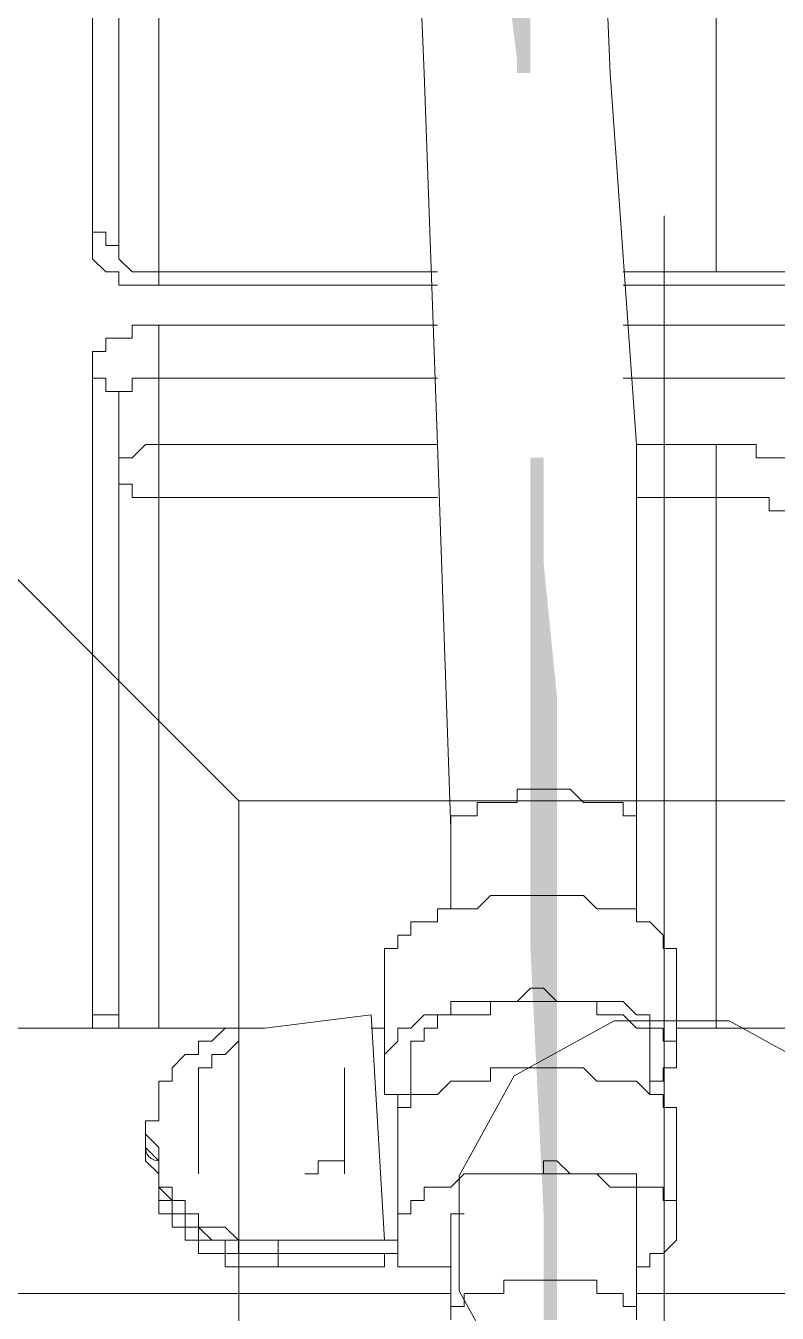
# Model space of a CAD drawing. Header units: millimetres. Extents: x 25083 to 52777, y 24772 to 45779.
# Drawn here: x 49269.44 to 49290.47, y 36919.01 to 36955.05 of the extents above; entities that cross this region are included whole.
import ezdxf

# ---------------------------------------------------------------- set-up
doc = ezdxf.new("R2010")
doc.units = ezdxf.units.MM
doc.layers.add('小车', color=7, linetype='Continuous')
doc.styles.get("Standard").update_dxf_attribs({"font": ''})
doc.styles.get('Standard').set_extended_font_data('SimSun')
doc.dimstyles.new('15', dxfattribs={"dimtxt": 15, "dimasz": 10, "dimexe": 2, "dimexo": 1, "dimgap": 1, "dimtad": 1, "dimdsep": 46, "dimtxsty": 'Standard', "dimcen": 2.5, "dimadec": 0, "dimazin": 0, "dimtfac": 1, "dimtmove": 2, "dimatfit": 3, "dimfxl": 1, "dimtolj": 1, "dimarcsym": 0})

# ---------------------------------------------------------------- blocks, each defined once
blk = doc.blocks.new('zw$D2F4')
h = blk.add_hatch(color=7)
edge = h.paths.add_edge_path(flags=0)
edge.add_spline(control_points=[(394.383, 1052.06), (394.383, 1052.06), (394.383, 1055.774), (394.383, 1055.774), (394.383, 1055.774), (394.012, 1059.487), (394.012, 1059.487), (394.012, 1059.487), (394.012, 1062.458), (394.012, 1062.458), (394.012, 1062.458), (393.641, 1062.458), (393.641, 1062.458), (393.641, 1062.458), (393.641, 1052.06), (393.641, 1052.06), (393.641, 1052.06), (394.383, 1052.06), (394.383, 1052.06), (394.383, 1052.06), (394.383, 1052.06), (394.383, 1052.06)], knot_values=[0, 0, 0, 0, 1, 1, 1, 2, 2, 2, 3, 3, 3, 4, 4, 4, 5, 5, 5, 6, 6, 6, 7, 7, 7, 7], degree=3, periodic=0)
edge = h.paths.add_edge_path(flags=0)
edge.add_spline(control_points=[(393.641, 1073.227), (393.641, 1073.227), (393.641, 1076.57), (393.641, 1076.57), (393.641, 1076.57), (393.269, 1081.769), (393.269, 1081.769), (393.269, 1081.769), (392.526, 1091.424), (392.526, 1091.424), (392.526, 1091.424), (392.526, 1095.509), (392.526, 1095.509), (392.526, 1095.509), (392.155, 1098.851), (392.155, 1098.851), (392.155, 1098.851), (392.155, 1101.079), (392.155, 1101.079), (392.155, 1101.079), (391.784, 1101.079), (391.784, 1101.079), (391.784, 1101.079), (391.784, 1095.509), (391.784, 1095.509), (391.784, 1095.509), (392.526, 1086.596), (392.526, 1086.596), (392.526, 1086.596), (392.526, 1081.769), (392.526, 1081.769), (392.526, 1081.769), (392.898, 1076.57), (392.898, 1076.57), (392.898, 1076.57), (393.269, 1073.599), (393.269, 1073.599), (393.269, 1073.599), (393.269, 1073.227), (393.269, 1073.227), (393.269, 1073.227), (393.641, 1073.227), (393.641, 1073.227), (393.641, 1073.227), (393.641, 1073.227), (393.641, 1073.227)], knot_values=[0, 0, 0, 0, 1, 1, 1, 2, 2, 2, 3, 3, 3, 4, 4, 4, 5, 5, 5, 6, 6, 6, 7, 7, 7, 8, 8, 8, 9, 9, 9, 10, 10, 10, 11, 11, 11, 12, 12, 12, 13, 13, 13, 14, 14, 14, 15, 15, 15, 15], degree=3, periodic=0)
h = blk.add_hatch(color=7)
h.dxf.hatch_style = 2
h.paths.add_polyline_path([(394.383, 1048.718), (394.383, 1052.06), (393.641, 1052.06), (393.641, 1048.718)])
h = blk.add_hatch(color=7)
h.dxf.hatch_style = 2
h.paths.add_polyline_path([(394.383, 1041.291), (394.383, 1048.718), (393.641, 1048.718), (394.012, 1041.291)])
h = blk.add_hatch(color=7)
h.dxf.hatch_style = 2
h.paths.add_polyline_path([(394.383, 1038.32), (394.383, 1041.291), (394.012, 1041.291), (394.012, 1038.32)])
at = {"color": 7, "lineweight": 5}
for points in [[(396.611, 1052.06), (396.611, 1062.829), (395.869, 1073.227), (395.497, 1082.14), (395.126, 1089.939), (394.755, 1096.252), (394.755, 1101.451)], [(383.242, 1092.538), (383.242, 1067.286)], [(381.386, 1068.771), (381.386, 1091.424)], [(382.128, 1068.028), (382.128, 1091.053)], [(398.84, 1067.657), (398.84, 1086.225)], [(390.298, 1082.14), (390.67, 1073.227), (391.041, 1062.829), (391.412, 1052.06)], [(382.5, 1067.286), (382.128, 1067.286), (382.128, 1067.657), (381.757, 1067.657), (381.386, 1068.028), (381.386, 1068.4), (381.386, 1068.771)], [(381.386, 1068.771), (381.757, 1068.771), (381.757, 1068.4), (382.128, 1068.4), (382.128, 1068.028)], [(382.871, 1067.657), (382.5, 1067.657), (382.128, 1068.028)], [(383.242, 1067.657), (382.871, 1067.657)], [(383.242, 1067.657), (391.041, 1067.657)], [(396.24, 1067.657), (402.182, 1067.657)], [(383.242, 1067.286), (382.5, 1067.286)], [(391.041, 1067.286), (383.242, 1067.286)], [(402.182, 1067.286), (396.24, 1067.286)], [(381.386, 1064.686), (381.386, 1065.429), (381.757, 1065.429), (381.757, 1065.8), (382.128, 1065.8), (382.5, 1065.8), (382.5, 1066.172), (383.242, 1066.172)], [(383.242, 1046.49), (383.242, 1066.172)], [(383.242, 1066.172), (391.041, 1066.172)], [(396.24, 1066.172), (402.182, 1066.172)], [(381.386, 1046.861), (381.386, 1064.686)], [(382.128, 1063.944), (382.128, 1064.315), (381.757, 1064.315), (381.757, 1064.686), (381.386, 1064.686)], [(382.128, 1063.944), (382.128, 1064.315), (382.5, 1064.315), (382.5, 1064.686), (382.871, 1064.686), (383.242, 1064.686)], [(391.041, 1064.686), (383.242, 1064.686)], [(402.182, 1064.686), (396.24, 1064.686)], [(382.128, 1046.49), (382.128, 1063.944)], [(382.128, 1062.087), (382.128, 1062.458), (382.5, 1062.458), (382.871, 1062.829), (383.242, 1062.829)], [(383.242, 1062.829), (391.041, 1062.829)], [(396.611, 1062.829), (398.84, 1062.829)], [(398.84, 1046.49), (398.84, 1062.829)], [(402.182, 1061.715), (401.81, 1061.715), (401.81, 1062.087), (401.068, 1062.087), (401.068, 1062.458), (399.954, 1062.458), (399.954, 1062.829), (399.211, 1062.829), (398.84, 1062.829)], [(383.242, 1061.344), (382.5, 1061.344), (382.5, 1061.715), (382.128, 1061.715), (382.128, 1062.087)], [(391.041, 1061.344), (383.242, 1061.344)], [(398.84, 1061.344), (396.611, 1061.344)], [(398.84, 1061.344), (400.325, 1061.344), (400.325, 1060.973), (401.068, 1060.973), (401.068, 1060.601), (401.439, 1060.601)], [(391.412, 1052.06), (391.412, 1052.431), (392.155, 1052.431), (392.155, 1052.803), (392.526, 1052.803), (393.269, 1052.803), (393.269, 1053.174), (394.012, 1053.174)], [(394.012, 1053.174), (394.755, 1053.174), (395.126, 1052.803), (396.24, 1052.803), (396.24, 1052.431), (396.611, 1052.431), (396.611, 1052.06)], [(391.412, 1052.06), (391.412, 1050.946)], [(396.611, 1050.946), (396.611, 1052.06)], [(391.412, 1050.946), (391.412, 1049.832)], [(396.611, 1049.461), (396.611, 1050.946)], [(389.556, 1048.346), (389.556, 1048.718), (389.927, 1048.718), (389.927, 1049.089), (390.298, 1049.089), (390.298, 1049.461), (391.041, 1049.461), (391.041, 1049.832), (391.784, 1049.832), (392.155, 1049.832), (392.526, 1050.203), (395.126, 1050.203), (395.497, 1049.832), (396.611, 1049.832), (396.611, 1049.461), (396.983, 1049.461), (397.354, 1049.089), (397.354, 1048.718), (397.725, 1048.718)], [(397.725, 1045.747), (397.725, 1048.718)], [(389.556, 1048.346), (389.556, 1045.747)], [(389.556, 1047.604), (389.556, 1048.346)], [(389.556, 1047.604), (389.556, 1044.633)], [(389.556, 1045.747), (389.927, 1046.118), (389.927, 1046.49), (390.298, 1046.49), (390.67, 1046.861), (391.412, 1046.861), (391.412, 1047.232), (391.784, 1047.232), (392.155, 1047.232), (393.269, 1047.232), (393.641, 1047.604), (394.012, 1047.604), (394.383, 1047.232), (396.24, 1047.232), (396.611, 1046.861), (396.983, 1046.861), (396.983, 1046.49), (397.354, 1046.49), (397.354, 1046.118), (397.725, 1046.118), (397.725, 1045.747)], [(390.298, 1045.747), (390.298, 1046.118), (390.67, 1046.118), (390.67, 1046.49), (391.041, 1046.49), (391.041, 1046.861), (391.784, 1046.861), (392.155, 1046.861), (392.526, 1046.861), (392.526, 1047.232), (395.497, 1047.232), (395.497, 1046.861), (396.24, 1046.861), (396.611, 1046.49)], [(381.386, 1046.861), (382.128, 1046.861), (382.128, 1046.49)], [(386.213, 1046.49), (389.184, 1046.861)], [(389.556, 1040.548), (389.184, 1046.861)], [(373.587, 1046.49), (385.842, 1046.49)], [(386.213, 1046.49), (385.099, 1046.49), (384.728, 1046.118), (384.357, 1046.118), (384.357, 1045.747), (383.985, 1045.747), (383.614, 1045.376), (383.614, 1045.004), (383.242, 1045.004), (383.242, 1043.89), (382.871, 1043.89), (382.871, 1043.519)], [(389.184, 1046.49), (389.556, 1046.49)], [(389.184, 1046.49), (389.556, 1046.49)], [(396.611, 1046.49), (396.983, 1046.49), (396.983, 1045.747)], [(397.725, 1046.49), (404.41, 1046.49)], [(385.471, 1046.118), (385.099, 1045.747), (384.728, 1045.747), (384.728, 1045.376), (384.357, 1045.376)], [(389.556, 1044.633), (389.556, 1045.747)], [(390.298, 1044.261), (390.298, 1045.747)], [(390.298, 1044.633), (390.298, 1045.747)], [(396.983, 1044.633), (396.983, 1045.747)], [(397.725, 1045.747), (397.725, 1045.376), (397.354, 1045.376), (397.354, 1045.004), (396.983, 1045.004)], [(384.357, 1042.405), (384.357, 1045.376)], [(388.442, 1042.405), (388.442, 1045.376)], [(389.927, 1043.519), (389.927, 1044.261), (390.298, 1044.261), (390.298, 1044.633), (391.041, 1044.633), (391.412, 1045.004), (391.784, 1045.004), (392.155, 1045.004), (392.526, 1045.004), (392.526, 1045.376), (395.126, 1045.376), (395.497, 1045.004), (396.611, 1045.004), (396.983, 1044.633), (397.354, 1044.633), (397.354, 1044.261), (397.725, 1044.261), (397.725, 1043.89)], [(390.298, 1044.633), (389.556, 1044.633)], [(389.927, 1044.261), (389.927, 1044.633)], [(390.298, 1044.261), (390.298, 1044.633)], [(397.725, 1040.919), (397.725, 1043.89)], [(382.871, 1043.147), (382.871, 1043.519)], [(389.927, 1040.919), (389.927, 1043.519)], [(389.927, 1042.776), (389.927, 1043.519)], [(382.871, 1042.776), (382.871, 1043.147)], [(383.242, 1043.147), (383.242, 1042.033), (383.614, 1042.033), (383.614, 1041.662), (383.985, 1041.662), (383.985, 1041.291), (384.357, 1041.291), (384.357, 1040.919), (385.099, 1040.919), (385.471, 1040.548), (386.585, 1040.548)], [(387.327, 1042.405), (387.699, 1042.405), (387.699, 1042.776), (388.442, 1042.776), (388.442, 1043.147)], [(382.871, 1042.776), (383.242, 1042.405), (383.242, 1041.291), (383.614, 1041.291), (383.614, 1040.919), (383.985, 1040.919), (383.985, 1040.548), (384.357, 1040.548), (384.357, 1040.177), (385.099, 1040.177), (385.099, 1039.805), (386.585, 1039.805)], [(383.242, 1042.776), (383.242, 1042.033), (383.614, 1041.662), (383.614, 1041.291), (383.985, 1041.291), (383.985, 1040.919), (384.357, 1040.919), (384.728, 1040.548), (385.471, 1040.548), (385.471, 1040.177), (386.585, 1040.177)], [(383.242, 1042.776), (383.242, 1041.662), (383.614, 1041.662), (383.614, 1041.291), (383.985, 1041.291), (383.985, 1040.919), (384.357, 1040.919), (384.357, 1040.548), (385.099, 1040.548), (385.099, 1040.177), (386.585, 1040.177)], [(389.927, 1039.805), (389.927, 1042.776)], [(389.927, 1040.919), (389.927, 1041.291), (390.298, 1041.291), (390.298, 1041.662), (390.67, 1041.662), (390.67, 1042.033), (391.412, 1042.033), (391.784, 1042.405), (392.155, 1042.405), (394.012, 1042.405), (394.012, 1042.776), (394.383, 1042.776), (394.755, 1042.405), (396.611, 1042.405), (396.611, 1042.033), (397.354, 1042.033), (397.354, 1041.662), (397.725, 1041.662), (397.725, 1040.919)], [(394.012, 1042.405), (395.497, 1042.405), (395.869, 1042.033), (396.24, 1042.033), (396.611, 1042.033), (396.611, 1041.291)], [(391.412, 1041.291), (391.412, 1038.32)], [(391.784, 1041.291), (391.412, 1041.291)], [(391.412, 1041.291), (391.412, 1040.919)], [(396.611, 1038.32), (396.611, 1041.291)], [(389.927, 1039.805), (389.927, 1040.919)], [(391.412, 1040.919), (391.412, 1039.805)], [(397.725, 1040.919), (397.725, 1040.548), (397.354, 1040.177), (396.983, 1040.177), (396.983, 1039.805), (396.611, 1039.805)], [(386.585, 1040.177), (386.585, 1040.548)], [(386.585, 1040.548), (389.556, 1040.548)], [(389.556, 1040.548), (389.927, 1040.548)], [(386.585, 1039.805), (386.585, 1040.177)], [(386.585, 1040.177), (389.927, 1040.177)], [(389.927, 1040.177), (386.585, 1040.177)], [(389.556, 1040.177), (389.556, 1039.805)], [(389.927, 1040.177), (389.556, 1040.177)], [(389.556, 1039.805), (386.585, 1039.805)], [(391.412, 1039.805), (389.927, 1039.805)], [(391.412, 1039.062), (391.412, 1039.805)], [(391.412, 1039.062), (391.412, 1039.805)], [(391.412, 1038.32), (391.412, 1038.691), (391.784, 1038.691), (391.784, 1039.062), (392.155, 1039.062), (392.526, 1039.062), (392.898, 1039.062), (392.898, 1039.434), (394.012, 1039.434)], [(394.012, 1039.434), (395.497, 1039.434), (395.497, 1039.062), (396.24, 1039.062), (396.24, 1038.691), (396.611, 1038.691), (396.611, 1038.32)], [(368.388, 1039.062), (391.412, 1039.062)], [(396.611, 1039.062), (407.752, 1039.062)]]:
    blk.add_lwpolyline(points, dxfattribs=at)
for points in [[(383.242, 1067.286), (383.242, 1067.286), (383.242, 1067.286), (383.242, 1067.286)], [(381.386, 1046.861), (381.386, 1046.861), (381.386, 1046.861), (381.386, 1046.49)], [(382.871, 1043.519), (382.871, 1043.519), (382.871, 1043.519), (383.242, 1043.147)], [(382.871, 1043.147), (382.871, 1043.147), (383.242, 1042.776), (383.242, 1042.776)], [(382.871, 1043.147), (382.871, 1043.147), (382.871, 1042.776), (383.242, 1042.776)], [(382.871, 1043.147), (382.871, 1043.147), (382.871, 1043.147), (382.871, 1043.147)], [(382.871, 1043.147), (382.871, 1043.147), (382.871, 1043.147), (382.871, 1043.147)], [(382.871, 1043.147), (382.871, 1043.147), (382.871, 1043.147), (382.871, 1043.147)]]:
    blk.add_open_spline(points, degree=3, dxfattribs=at)
blk = doc.blocks.new('*D471')
at = {"layer": 'DEFPOINTS', "color": 0}
for p in [(37119.203, 116894.703), (37119.203, 116859.785), (37149.16, 116859.785)]:
    blk.add_point(p, dxfattribs=at)
at = {"layer": '小车', "color": 0, "linetype": 'Continuous', "lineweight": -2}
for p, q in [((37119.203, 116860.785), (37119.203, 116896.703)), ((37149.16, 116860.785), (37149.16, 116896.703)), ((37139.16, 116894.703), (37129.203, 116894.703))]:
    blk.add_line(p, q, dxfattribs=at)
at = {"layer": '小车', "color": 0}
for points in [[(37129.203, 116896.37), (37129.203, 116893.036), (37119.203, 116894.703)], [(37139.16, 116896.37), (37139.16, 116893.036), (37149.16, 116894.703)]]:
    blk.add_solid(points, dxfattribs=at)
at = {"layer": '小车', "color": 0, "insert": (37185.088, 116894.703), "char_height": 15, "attachment_point": 5}
blk.add_mtext('\\A1;29.96', dxfattribs=at)
blk = doc.blocks.new('A$C1A4175F5')
at = {"layer": '小车', "color": 7, "lineweight": 0}
for points in [[(1156.422, 401.619), (1156.422, 374.882)], [(1139.903, 368.162), (1142.703, 366.622), (1145.923, 366.622), (1148.722, 368.162), (1150.262, 370.962), (1150.262, 374.182), (1148.722, 376.981), (1145.923, 378.661), (1142.703, 378.661), (1139.903, 377.121)], [(1156.422, 374.882), (1156.422, 360.463)], [(1156.422, 360.463), (1139.903, 360.463)], [(1156.422, 360.463), (1166.361, 350.524)]]:
    blk.add_lwpolyline(points, dxfattribs=at)
at = {"layer": '小车', "color": 1, "lineweight": 0}
blk.add_lwpolyline([(1141.723, 372.362), (1172.8, 372.362)], dxfattribs=at)
at = {"layer": '小车'}
dim = blk.add_linear_dim(base=(1151.522, 705.449), p1=(1181.479, 670.531), p2=(1151.522, 670.531), dimstyle='15', override={"dimfxl": 0.18}, dxfattribs=at)
dim.commit()
dim.dimension.update_dxf_attribs({"geometry": '*D471', "text_midpoint": (1217.407, 705.449), "dimtype": 128, "insert": (-35967.681, -116189.253)})

msp = doc.modelspace()

# ---------------------------------------------------------------- block references
msp.add_blockref('zw$D2F4', (48889.923, 35880.503))
at = {"layer": '小车', "ltscale": 10, "xscale": -1, "rotation": 270}
msp.add_blockref('A$C1A4175F5', (48914.945, 35776.933), dxfattribs=at)

doc.saveas('drawing.dxf')
